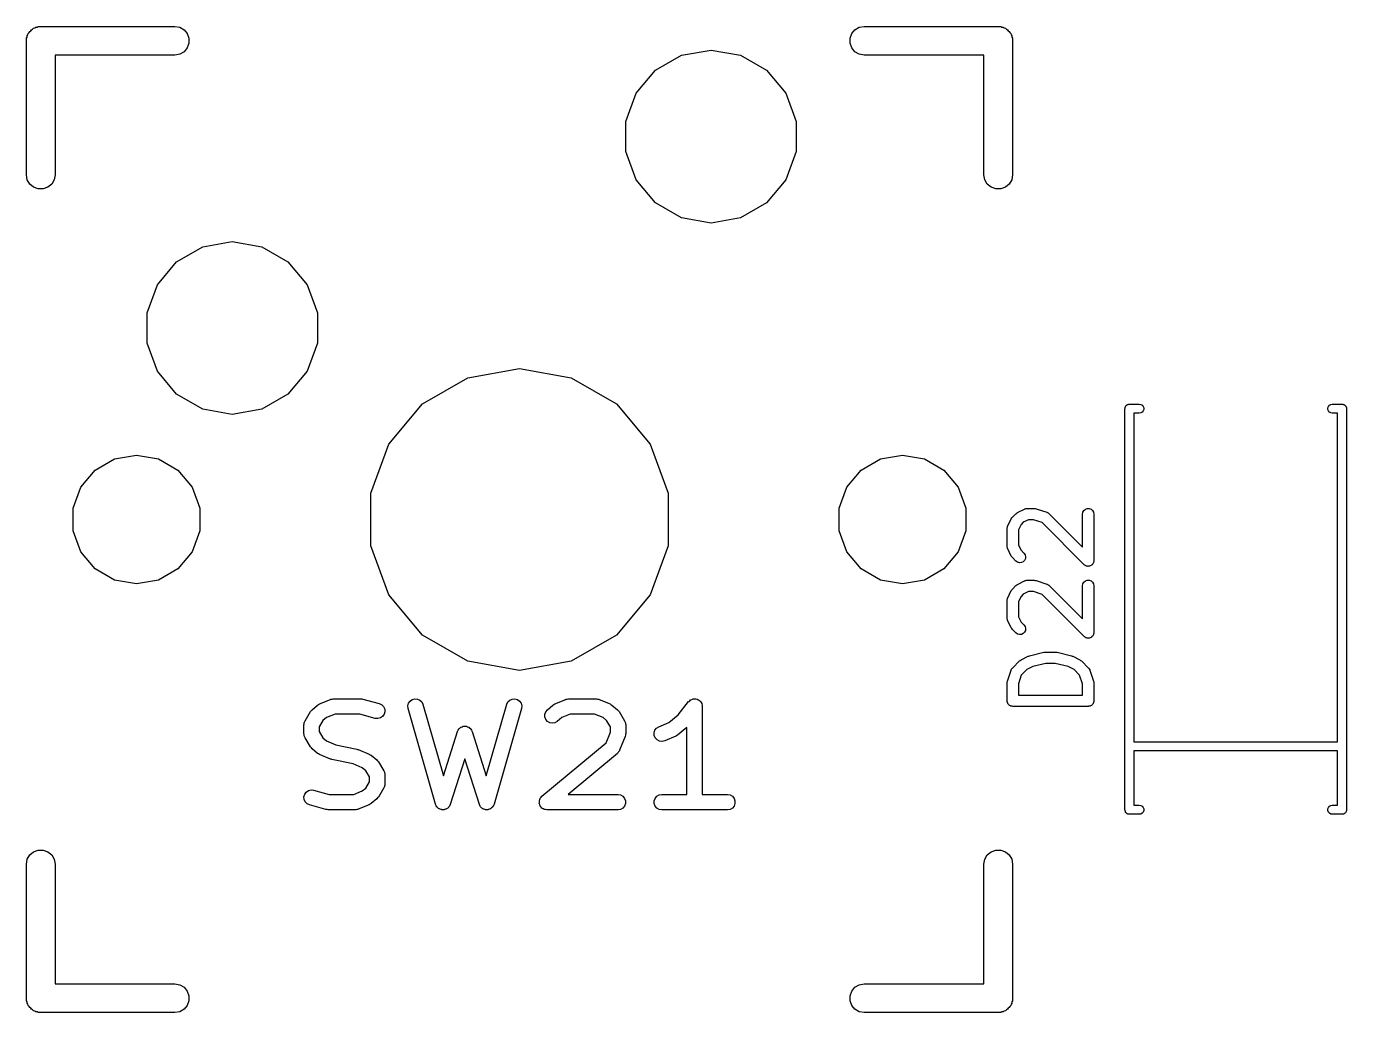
# Model space of a CAD drawing. Header units: millimetres. Extents: x 37 to 156, y -137 to -19.
# Drawn here: x 62.46 to 79.97, y -94.54 to -81.46 of the extents above; entities that cross this region are included whole.
import ezdxf

# ---------------------------------------------------------------- set-up
doc = ezdxf.new("R2010")
doc.units = ezdxf.units.MM
doc.layers.add('BLACK', color=7, linetype='Continuous')

# ---------------------------------------------------------------- blocks, each defined once
blk = doc.blocks.new('hhskb2-F.SilkS')
at = {"layer": 'BLACK'}
for p, q in [((62.4681, -81.6013), (62.471, -81.5848)), ((62.471, -81.5848), (62.4793, -81.5704)), ((62.4793, -81.5704), (62.485, -81.5547)), ((62.485, -81.5547), (62.4957, -81.542)), ((62.4957, -81.542), (62.5041, -81.5275)), ((62.5041, -81.5275), (62.5168, -81.5168)), ((62.5168, -81.5168), (62.5275, -81.5041)), ((62.5275, -81.5041), (62.542, -81.4957)), ((62.542, -81.4957), (62.5547, -81.485)), ((62.5547, -81.485), (62.5704, -81.4793)), ((62.5704, -81.4793), (62.5848, -81.471)), ((62.5848, -81.471), (62.6013, -81.4681)), ((62.6013, -81.4681), (62.6169, -81.4624)), ((62.6169, -81.4624), (62.6336, -81.4624)), ((62.6336, -81.4624), (62.65, -81.4595)), ((62.65, -81.4595), (64.428, -81.4595)), ((64.428, -81.4595), (64.4932, -81.471)), ((64.4932, -81.471), (64.5505, -81.5041)), ((64.5505, -81.5041), (64.593, -81.5547)), ((64.593, -81.5547), (64.6156, -81.6169)), ((73.3844, -81.6169), (73.407, -81.5547)), ((73.407, -81.5547), (73.4495, -81.5041)), ((73.4495, -81.5041), (73.5068, -81.471)), ((73.5068, -81.471), (73.572, -81.4595)), ((73.572, -81.4595), (75.35, -81.4595)), ((75.35, -81.4595), (75.3664, -81.4624)), ((75.3664, -81.4624), (75.3831, -81.4624)), ((75.3831, -81.4624), (75.3987, -81.4681)), ((75.3987, -81.4681), (75.4152, -81.471)), ((75.4152, -81.471), (75.4296, -81.4793)), ((75.4296, -81.4793), (75.4453, -81.485)), ((75.4453, -81.485), (75.458, -81.4957)), ((75.458, -81.4957), (75.4725, -81.5041)), ((75.4725, -81.5041), (75.4832, -81.5168)), ((75.4832, -81.5168), (75.4959, -81.5275)), ((75.4959, -81.5275), (75.5043, -81.542)), ((75.5043, -81.542), (75.515, -81.5547)), ((75.515, -81.5547), (75.5207, -81.5704)), ((75.5207, -81.5704), (75.529, -81.5848)), ((75.529, -81.5848), (75.5319, -81.6013)), ((62.4595, -81.65), (62.4624, -81.6336)), ((62.4595, -83.428), (62.4595, -81.65)), ((62.4624, -81.6169), (62.4681, -81.6013)), ((62.4624, -81.6336), (62.4624, -81.6169)), ((64.593, -81.7452), (64.5505, -81.7959)), ((64.6156, -81.6831), (64.593, -81.7452)), ((64.6156, -81.6169), (64.6156, -81.6831)), ((71.1476, -81.8418), (71.54, -81.7726)), ((71.54, -81.7726), (71.9324, -81.8418)), ((73.3844, -81.6831), (73.3844, -81.6169)), ((73.407, -81.7452), (73.3844, -81.6831)), ((73.4495, -81.7959), (73.407, -81.7452)), ((75.5319, -81.6013), (75.5376, -81.6169)), ((75.5376, -81.6169), (75.5376, -81.6336)), ((75.5376, -81.6336), (75.5405, -81.65)), ((75.5405, -81.65), (75.5405, -83.428)), ((64.428, -81.8405), (62.8405, -81.8405)), ((62.8405, -81.8405), (62.8405, -83.428)), ((64.4932, -81.829), (64.428, -81.8405)), ((64.5505, -81.7959), (64.4932, -81.829)), ((70.8025, -82.0411), (71.1476, -81.8418)), ((71.9324, -81.8418), (72.2775, -82.0411)), ((73.5068, -81.829), (73.4495, -81.7959)), ((73.572, -81.8405), (73.5068, -81.829)), ((75.1595, -81.8405), (73.572, -81.8405)), ((75.1595, -83.428), (75.1595, -81.8405)), ((70.5464, -82.3463), (70.8025, -82.0411)), ((72.2775, -82.0411), (72.5336, -82.3463)), ((70.4101, -82.7208), (70.5464, -82.3463)), ((72.5336, -82.3463), (72.6699, -82.7208)), ((70.4101, -83.1192), (70.4101, -82.7208)), ((72.6699, -82.7208), (72.6699, -83.1192)), ((70.5464, -83.4937), (70.4101, -83.1192)), ((72.6699, -83.1192), (72.5336, -83.4937)), ((62.471, -83.4932), (62.4595, -83.428)), ((62.5041, -83.5505), (62.471, -83.4932)), ((62.829, -83.4932), (62.7959, -83.5505)), ((62.8405, -83.428), (62.829, -83.4932)), ((70.8025, -83.7989), (70.5464, -83.4937)), ((72.5336, -83.4937), (72.2775, -83.7989)), ((75.171, -83.4932), (75.1595, -83.428)), ((75.2041, -83.5505), (75.171, -83.4932)), ((75.529, -83.4932), (75.4959, -83.5505)), ((75.5405, -83.428), (75.529, -83.4932)), ((62.5547, -83.593), (62.5041, -83.5505)), ((62.6169, -83.6156), (62.5547, -83.593)), ((62.6831, -83.6156), (62.6169, -83.6156)), ((62.7452, -83.593), (62.6831, -83.6156)), ((62.7959, -83.5505), (62.7452, -83.593)), ((75.2548, -83.593), (75.2041, -83.5505)), ((75.3169, -83.6156), (75.2548, -83.593)), ((75.3831, -83.6156), (75.3169, -83.6156)), ((75.4453, -83.593), (75.3831, -83.6156)), ((75.4959, -83.5505), (75.4453, -83.593)), ((71.1476, -83.9982), (70.8025, -83.7989)), ((72.2775, -83.7989), (71.9324, -83.9982)), ((71.54, -84.0674), (71.1476, -83.9982)), ((71.9324, -83.9982), (71.54, -84.0674)), ((64.4525, -84.5811), (64.7976, -84.3818)), ((64.7976, -84.3818), (65.19, -84.3126)), ((65.19, -84.3126), (65.5824, -84.3818)), ((65.5824, -84.3818), (65.9275, -84.5811)), ((64.1964, -84.8863), (64.4525, -84.5811)), ((65.9275, -84.5811), (66.1836, -84.8863)), ((64.0601, -85.2608), (64.1964, -84.8863)), ((66.1836, -84.8863), (66.3199, -85.2608)), ((64.0601, -85.6592), (64.0601, -85.2608)), ((66.3199, -85.2608), (66.3199, -85.6592)), ((64.1964, -86.0337), (64.0601, -85.6592)), ((66.3199, -85.6592), (66.1836, -86.0337)), ((64.4525, -86.3389), (64.1964, -86.0337)), ((66.1836, -86.0337), (65.9275, -86.3389)), ((67.7134, -86.4667), (68.3154, -86.1192)), ((68.3154, -86.1192), (69, -85.9985)), ((69, -85.9985), (69.6846, -86.1192)), ((69.6846, -86.1192), (70.2865, -86.4667)), ((64.7976, -86.5382), (64.4525, -86.3389)), ((65.9275, -86.3389), (65.5824, -86.5382)), ((67.2666, -86.9992), (67.7134, -86.4667)), ((70.2865, -86.4667), (70.7334, -86.9992)), ((77.0362, -86.5049), (77.038, -86.5)), ((77.038, -86.5), (77.0414, -86.496)), ((77.0414, -86.496), (77.044, -86.4914)), ((77.044, -86.4914), (77.0481, -86.4881)), ((77.0481, -86.4881), (77.0514, -86.484)), ((77.0514, -86.484), (77.056, -86.4814)), ((77.056, -86.4814), (77.06, -86.478)), ((77.06, -86.478), (77.0649, -86.4762)), ((77.0649, -86.4762), (77.0695, -86.4736)), ((77.0695, -86.4736), (77.0747, -86.4727)), ((77.0747, -86.4727), (77.0796, -86.4709)), ((77.0796, -86.4709), (77.0848, -86.4709)), ((77.0848, -86.4709), (77.09, -86.47)), ((77.09, -86.47), (77.22, -86.47)), ((77.22, -86.47), (77.2405, -86.4736)), ((77.2405, -86.4736), (77.2586, -86.484)), ((77.2586, -86.484), (77.272, -86.5)), ((77.272, -86.5), (77.2791, -86.5196)), ((79.7209, -86.5196), (79.728, -86.5)), ((79.728, -86.5), (79.7414, -86.484)), ((79.7414, -86.484), (79.7595, -86.4736)), ((79.7595, -86.4736), (79.78, -86.47)), ((79.78, -86.47), (79.91, -86.47)), ((79.91, -86.47), (79.9152, -86.4709)), ((79.9152, -86.4709), (79.9204, -86.4709)), ((79.9204, -86.4709), (79.9253, -86.4727)), ((79.9253, -86.4727), (79.9305, -86.4736)), ((79.9305, -86.4736), (79.9351, -86.4762)), ((79.9351, -86.4762), (79.94, -86.478)), ((79.94, -86.478), (79.944, -86.4814)), ((79.944, -86.4814), (79.9486, -86.484)), ((79.9486, -86.484), (79.9519, -86.4881)), ((79.9519, -86.4881), (79.956, -86.4914)), ((79.956, -86.4914), (79.9586, -86.496)), ((79.9586, -86.496), (79.962, -86.5)), ((79.962, -86.5), (79.9638, -86.5049)), ((65.19, -86.6074), (64.7976, -86.5382)), ((65.5824, -86.5382), (65.19, -86.6074)), ((77.03, -86.53), (77.0309, -86.5248)), ((77.03, -91.85), (77.03, -86.53)), ((77.0309, -86.5196), (77.0327, -86.5147)), ((77.0309, -86.5248), (77.0309, -86.5196)), ((77.0327, -86.5147), (77.0336, -86.5095)), ((77.0336, -86.5095), (77.0362, -86.5049)), ((77.22, -86.59), (77.15, -86.59)), ((77.15, -86.59), (77.15, -90.95)), ((77.2405, -86.5864), (77.22, -86.59)), ((77.2586, -86.576), (77.2405, -86.5864)), ((77.272, -86.56), (77.2586, -86.576)), ((77.2791, -86.5404), (77.272, -86.56)), ((77.2791, -86.5196), (77.2791, -86.5404)), ((79.7209, -86.5404), (79.7209, -86.5196)), ((79.728, -86.56), (79.7209, -86.5404)), ((79.7414, -86.576), (79.728, -86.56)), ((79.7595, -86.5864), (79.7414, -86.576)), ((79.78, -86.59), (79.7595, -86.5864)), ((79.85, -86.59), (79.78, -86.59)), ((79.85, -90.95), (79.85, -86.59)), ((79.9638, -86.5049), (79.9664, -86.5095)), ((79.9664, -86.5095), (79.9673, -86.5147)), ((79.9673, -86.5147), (79.9691, -86.5196)), ((79.9691, -86.5196), (79.9691, -86.5248)), ((79.9691, -86.5248), (79.97, -86.53)), ((79.97, -86.53), (79.97, -91.85)), ((67.0289, -87.6524), (67.2666, -86.9992)), ((70.7334, -86.9992), (70.9711, -87.6524)), ((63.371, -87.3457), (63.6279, -87.1974)), ((63.6279, -87.1974), (63.92, -87.1458)), ((63.92, -87.1458), (64.2121, -87.1974)), ((64.2121, -87.1974), (64.469, -87.3457)), ((73.531, -87.3457), (73.7879, -87.1974)), ((73.7879, -87.1974), (74.08, -87.1458)), ((74.08, -87.1458), (74.3721, -87.1974)), ((74.3721, -87.1974), (74.629, -87.3457)), ((63.1803, -87.5729), (63.371, -87.3457)), ((64.469, -87.3457), (64.6597, -87.5729)), ((73.3403, -87.5729), (73.531, -87.3457)), ((74.629, -87.3457), (74.8197, -87.5729)), ((63.0788, -87.8517), (63.1803, -87.5729)), ((64.6597, -87.5729), (64.7612, -87.8517)), ((67.0289, -88.3476), (67.0289, -87.6524)), ((70.9711, -87.6524), (70.9711, -88.3476)), ((73.2388, -87.8517), (73.3403, -87.5729)), ((74.8197, -87.5729), (74.9212, -87.8517)), ((63.0788, -88.1483), (63.0788, -87.8517)), ((64.7612, -87.8517), (64.7612, -88.1483)), ((73.2388, -88.1483), (73.2388, -87.8517)), ((74.9212, -87.8517), (74.9212, -88.1483)), ((75.6041, -87.9086), (75.6993, -87.861)), ((75.6993, -87.861), (75.7035, -87.8598)), ((75.7035, -87.8598), (75.7072, -87.8576)), ((75.7072, -87.8576), (75.7159, -87.8561)), ((75.7159, -87.8561), (75.7243, -87.8536)), ((75.7243, -87.8536), (75.7286, -87.8538)), ((75.7286, -87.8538), (75.7329, -87.8531)), ((75.7329, -87.8531), (75.8281, -87.8531)), ((75.8281, -87.8531), (75.8399, -87.8552)), ((75.8399, -87.8552), (75.8518, -87.8569)), ((75.8518, -87.8569), (75.9947, -87.9046)), ((76.4674, -87.9281), (76.4719, -87.9024)), ((76.4719, -87.9024), (76.4849, -87.8799)), ((76.4849, -87.8799), (76.5049, -87.8631)), ((76.5049, -87.8631), (76.5294, -87.8542)), ((76.5294, -87.8542), (76.5554, -87.8542)), ((76.5554, -87.8542), (76.5799, -87.8631)), ((76.5799, -87.8631), (76.5998, -87.8799)), ((76.5998, -87.8799), (76.6129, -87.9024)), ((76.6129, -87.9024), (76.6174, -87.9281)), ((75.4753, -88.085), (75.5229, -87.9898)), ((75.5229, -87.9898), (75.5301, -87.9801)), ((75.5301, -87.9801), (75.537, -87.9703)), ((75.537, -87.9703), (75.5846, -87.9227)), ((75.5846, -87.9227), (75.5944, -87.9158)), ((75.5944, -87.9158), (75.6041, -87.9086)), ((75.6516, -88.0678), (75.6174, -88.1363)), ((75.682, -88.0374), (75.6516, -88.0678)), ((75.7506, -88.0031), (75.682, -88.0374)), ((75.8159, -88.0031), (75.7506, -88.0031)), ((75.9304, -88.0413), (75.8159, -88.0031)), ((76.4893, -88.6002), (75.9304, -88.0413)), ((75.9947, -87.9046), (75.9985, -87.9066)), ((75.9985, -87.9066), (76.0026, -87.9077)), ((76.0026, -87.9077), (76.0098, -87.9128)), ((76.0098, -87.9128), (76.0176, -87.917)), ((76.0176, -87.917), (76.0204, -87.9202)), ((76.0204, -87.9202), (76.024, -87.9227)), ((76.024, -87.9227), (76.4674, -88.3661)), ((76.4674, -88.3661), (76.4674, -87.9281)), ((76.6174, -87.9281), (76.6174, -88.5471)), ((63.1803, -88.4271), (63.0788, -88.1483)), ((64.7612, -88.1483), (64.6597, -88.4271)), ((73.3403, -88.4271), (73.2388, -88.1483)), ((74.9212, -88.1483), (74.8197, -88.4271)), ((75.4674, -88.1186), (75.4681, -88.1143)), ((75.4674, -88.3567), (75.4674, -88.1186)), ((75.4679, -88.11), (75.4704, -88.1016)), ((75.4681, -88.1143), (75.4679, -88.11)), ((75.4704, -88.1016), (75.4719, -88.0929)), ((75.4719, -88.0929), (75.4741, -88.0892)), ((75.4741, -88.0892), (75.4753, -88.085)), ((75.6174, -88.1363), (75.6174, -88.339)), ((63.371, -88.6543), (63.1803, -88.4271)), ((64.6597, -88.4271), (64.469, -88.6543)), ((67.2666, -89.0008), (67.0289, -88.3476)), ((70.9711, -88.3476), (70.7334, -89.0008)), ((73.531, -88.6543), (73.3403, -88.4271)), ((74.8197, -88.4271), (74.629, -88.6543)), ((75.4681, -88.3609), (75.4674, -88.3567)), ((75.4679, -88.3652), (75.4681, -88.3609)), ((75.4704, -88.3737), (75.4679, -88.3652)), ((75.4719, -88.3823), (75.4704, -88.3737)), ((75.4741, -88.3861), (75.4719, -88.3823)), ((75.4753, -88.3902), (75.4741, -88.3861)), ((75.5229, -88.4854), (75.4753, -88.3902)), ((75.6174, -88.339), (75.6516, -88.4075)), ((75.6516, -88.4075), (75.6907, -88.4465)), ((75.5301, -88.4951), (75.5229, -88.4854)), ((75.537, -88.5049), (75.5301, -88.4951)), ((75.5846, -88.5526), (75.537, -88.5049)), ((75.6059, -88.5675), (75.5846, -88.5526)), ((75.6311, -88.5742), (75.6059, -88.5675)), ((75.657, -88.572), (75.6311, -88.5742)), ((75.6806, -88.561), (75.657, -88.572)), ((75.6991, -88.5425), (75.6806, -88.561)), ((75.6907, -88.4465), (75.7056, -88.4678)), ((75.7101, -88.5189), (75.6991, -88.5425)), ((75.7056, -88.4678), (75.7123, -88.493)), ((75.7123, -88.493), (75.7101, -88.5189)), ((76.4974, -88.6058), (76.4893, -88.6002)), ((76.5923, -88.6016), (76.5854, -88.6086)), ((76.5998, -88.5954), (76.5923, -88.6016)), ((76.6015, -88.5925), (76.5998, -88.5954)), ((76.6038, -88.5902), (76.6015, -88.5925)), ((76.608, -88.5813), (76.6038, -88.5902)), ((76.6129, -88.5728), (76.608, -88.5813)), ((76.6134, -88.5695), (76.6129, -88.5728)), ((76.6148, -88.5666), (76.6134, -88.5695)), ((76.6157, -88.5568), (76.6148, -88.5666)), ((76.6174, -88.5471), (76.6157, -88.5568)), ((63.6279, -88.8026), (63.371, -88.6543)), ((64.469, -88.6543), (64.2121, -88.8026)), ((73.7879, -88.8026), (73.531, -88.6543)), ((74.629, -88.6543), (74.3721, -88.8026)), ((76.5049, -88.6121), (76.4974, -88.6058)), ((76.508, -88.6132), (76.5049, -88.6121)), ((76.5107, -88.6151), (76.508, -88.6132)), ((76.5202, -88.6177), (76.5107, -88.6151)), ((76.5294, -88.621), (76.5202, -88.6177)), ((76.5327, -88.621), (76.5294, -88.621)), ((76.5358, -88.6219), (76.5327, -88.621)), ((76.5456, -88.621), (76.5358, -88.6219)), ((76.5554, -88.621), (76.5456, -88.621)), ((76.5585, -88.6199), (76.5554, -88.621)), ((76.5618, -88.6196), (76.5585, -88.6199)), ((76.5707, -88.6154), (76.5618, -88.6196)), ((76.5799, -88.6121), (76.5707, -88.6154)), ((76.5824, -88.61), (76.5799, -88.6121)), ((76.5854, -88.6086), (76.5824, -88.61)), ((63.92, -88.8541), (63.6279, -88.8026)), ((64.2121, -88.8026), (63.92, -88.8541)), ((74.08, -88.8541), (73.7879, -88.8026)), ((74.3721, -88.8026), (74.08, -88.8541)), ((75.4753, -89.0374), (75.5229, -88.9422)), ((75.5229, -88.9422), (75.5301, -88.9325)), ((75.5301, -88.9325), (75.537, -88.9227)), ((75.537, -88.9227), (75.5846, -88.8751)), ((75.5846, -88.8751), (75.5944, -88.8682)), ((75.5944, -88.8682), (75.6041, -88.861)), ((75.6041, -88.861), (75.6993, -88.8134)), ((75.6993, -88.8134), (75.7035, -88.8122)), ((75.7035, -88.8122), (75.7072, -88.81)), ((75.7072, -88.81), (75.7159, -88.8085)), ((75.7159, -88.8085), (75.7243, -88.806)), ((75.7243, -88.806), (75.7286, -88.8062)), ((75.7286, -88.8062), (75.7329, -88.8055)), ((75.7329, -88.8055), (75.8281, -88.8055)), ((75.8281, -88.8055), (75.8399, -88.8076)), ((75.8399, -88.8076), (75.8518, -88.8093)), ((75.8518, -88.8093), (75.9947, -88.8569)), ((75.9947, -88.8569), (75.9985, -88.859)), ((75.9985, -88.859), (76.0026, -88.8601)), ((76.0026, -88.8601), (76.0098, -88.8652)), ((76.0098, -88.8652), (76.0176, -88.8693)), ((76.0176, -88.8693), (76.0204, -88.8726)), ((76.0204, -88.8726), (76.024, -88.8751)), ((76.024, -88.8751), (76.4674, -89.3185)), ((76.4674, -88.8805), (76.4719, -88.8548)), ((76.4674, -89.3185), (76.4674, -88.8805)), ((76.4719, -88.8548), (76.4849, -88.8323)), ((76.4849, -88.8323), (76.5049, -88.8155)), ((76.5049, -88.8155), (76.5294, -88.8066)), ((76.5294, -88.8066), (76.5554, -88.8066)), ((76.5554, -88.8066), (76.5799, -88.8155)), ((76.5799, -88.8155), (76.5998, -88.8323)), ((76.5998, -88.8323), (76.6129, -88.8548)), ((76.6129, -88.8548), (76.6174, -88.8805)), ((76.6174, -88.8805), (76.6174, -89.4995)), ((67.7134, -89.5332), (67.2666, -89.0008)), ((70.7334, -89.0008), (70.2865, -89.5332)), ((75.4674, -89.071), (75.4681, -89.0667)), ((75.4674, -89.309), (75.4674, -89.071)), ((75.4679, -89.0624), (75.4704, -89.054)), ((75.4681, -89.0667), (75.4679, -89.0624)), ((75.4704, -89.054), (75.4719, -89.0453)), ((75.4719, -89.0453), (75.4741, -89.0416)), ((75.4741, -89.0416), (75.4753, -89.0374)), ((75.6516, -89.0201), (75.6174, -89.0887)), ((75.6174, -89.0887), (75.6174, -89.2913)), ((75.682, -88.9897), (75.6516, -89.0201)), ((75.7506, -88.9555), (75.682, -88.9897)), ((75.8159, -88.9555), (75.7506, -88.9555)), ((75.9304, -88.9936), (75.8159, -88.9555)), ((76.4893, -89.5526), (75.9304, -88.9936)), ((75.6174, -89.2913), (75.6516, -89.3599)), ((75.4681, -89.3133), (75.4674, -89.309)), ((75.4679, -89.3176), (75.4681, -89.3133)), ((75.4704, -89.326), (75.4679, -89.3176)), ((75.4719, -89.3347), (75.4704, -89.326)), ((75.4741, -89.3384), (75.4719, -89.3347)), ((75.4753, -89.3426), (75.4741, -89.3384)), ((75.5229, -89.4378), (75.4753, -89.3426)), ((75.5301, -89.4475), (75.5229, -89.4378)), ((75.537, -89.4573), (75.5301, -89.4475)), ((75.5846, -89.5049), (75.537, -89.4573)), ((75.6516, -89.3599), (75.6907, -89.3989)), ((75.6907, -89.3989), (75.7056, -89.4202)), ((75.7101, -89.4713), (75.6991, -89.4949)), ((75.7056, -89.4202), (75.7123, -89.4454)), ((75.7123, -89.4454), (75.7101, -89.4713)), ((68.3154, -89.8808), (67.7134, -89.5332)), ((70.2865, -89.5332), (69.6846, -89.8808)), ((75.6059, -89.5199), (75.5846, -89.5049)), ((75.6311, -89.5266), (75.6059, -89.5199)), ((75.657, -89.5243), (75.6311, -89.5266)), ((75.6806, -89.5133), (75.657, -89.5243)), ((75.6991, -89.4949), (75.6806, -89.5133)), ((76.4974, -89.5582), (76.4893, -89.5526)), ((76.5049, -89.5645), (76.4974, -89.5582)), ((76.508, -89.5656), (76.5049, -89.5645)), ((76.5107, -89.5675), (76.508, -89.5656)), ((76.5202, -89.57), (76.5107, -89.5675)), ((76.5294, -89.5734), (76.5202, -89.57)), ((76.5327, -89.5734), (76.5294, -89.5734)), ((76.5358, -89.5742), (76.5327, -89.5734)), ((76.5456, -89.5734), (76.5358, -89.5742)), ((76.5554, -89.5734), (76.5456, -89.5734)), ((76.5585, -89.5723), (76.5554, -89.5734)), ((76.5618, -89.572), (76.5585, -89.5723)), ((76.5707, -89.5678), (76.5618, -89.572)), ((76.5799, -89.5645), (76.5707, -89.5678)), ((76.5824, -89.5624), (76.5799, -89.5645)), ((76.5854, -89.561), (76.5824, -89.5624)), ((76.5923, -89.554), (76.5854, -89.561)), ((76.5998, -89.5477), (76.5923, -89.554)), ((76.6015, -89.5449), (76.5998, -89.5477)), ((76.6038, -89.5425), (76.6015, -89.5449)), ((76.608, -89.5337), (76.6038, -89.5425)), ((76.6129, -89.5252), (76.608, -89.5337)), ((76.6134, -89.5219), (76.6129, -89.5252)), ((76.6148, -89.5189), (76.6134, -89.5219)), ((76.6157, -89.5092), (76.6148, -89.5189)), ((76.6174, -89.4995), (76.6157, -89.5092)), ((75.6517, -89.861), (75.7469, -89.8134)), ((75.7469, -89.8134), (75.7548, -89.8111)), ((75.7548, -89.8111), (75.7623, -89.8077)), ((75.7623, -89.8077), (75.9528, -89.7601)), ((75.9528, -89.7601), (75.9619, -89.7595)), ((75.9619, -89.7595), (75.971, -89.7579)), ((75.971, -89.7579), (76.1138, -89.7579)), ((76.1138, -89.7579), (76.1228, -89.7595)), ((76.1228, -89.7595), (76.132, -89.7601)), ((76.132, -89.7601), (76.3225, -89.8077)), ((76.3225, -89.8077), (76.33, -89.8111)), ((76.33, -89.8111), (76.3378, -89.8134)), ((76.3378, -89.8134), (76.4331, -89.861)), ((69, -90.0015), (68.3154, -89.8808)), ((69.6846, -89.8808), (69, -90.0015)), ((75.4712, -90.1425), (75.5188, -89.9996)), ((75.5188, -89.9996), (75.5209, -89.9958)), ((75.5209, -89.9958), (75.522, -89.9916)), ((75.522, -89.9916), (75.5271, -89.9844)), ((75.5271, -89.9844), (75.5313, -89.9767)), ((75.5313, -89.9767), (75.5345, -89.9738)), ((75.5345, -89.9738), (75.537, -89.9703)), ((75.537, -89.9703), (75.6322, -89.8751)), ((75.6322, -89.8751), (75.642, -89.8682)), ((75.642, -89.8682), (75.6517, -89.861)), ((75.7297, -89.9897), (75.6556, -90.0638)), ((75.8067, -89.9512), (75.7297, -89.9897)), ((75.9802, -89.9079), (75.8067, -89.9512)), ((76.1046, -89.9079), (75.9802, -89.9079)), ((76.2781, -89.9512), (76.1046, -89.9079)), ((76.3551, -89.9897), (76.2781, -89.9512)), ((76.4292, -90.0638), (76.3551, -89.9897)), ((76.4331, -89.861), (76.4427, -89.8682)), ((76.4427, -89.8682), (76.4526, -89.8751)), ((76.4526, -89.8751), (76.5478, -89.9703)), ((76.5478, -89.9703), (76.5503, -89.9738)), ((76.5503, -89.9738), (76.5535, -89.9767)), ((76.5535, -89.9767), (76.5577, -89.9844)), ((76.5577, -89.9844), (76.5627, -89.9916)), ((76.5627, -89.9916), (76.5639, -89.9958)), ((76.5639, -89.9958), (76.5659, -89.9996)), ((76.5659, -89.9996), (76.6135, -90.1425)), ((75.4674, -90.1662), (75.4695, -90.1543)), ((75.4674, -90.4043), (75.4674, -90.1662)), ((75.4695, -90.1543), (75.4712, -90.1425)), ((75.6556, -90.0638), (75.6174, -90.1784)), ((75.6174, -90.1784), (75.6174, -90.3293)), ((76.4674, -90.1784), (76.4292, -90.0638)), ((76.4674, -90.3293), (76.4674, -90.1784)), ((76.6135, -90.1425), (76.6153, -90.1543)), ((76.6153, -90.1543), (76.6174, -90.1662)), ((76.6174, -90.1662), (76.6174, -90.4043)), ((75.6174, -90.3293), (76.4674, -90.3293)), ((66.2388, -90.5354), (66.2498, -90.5224)), ((66.2498, -90.5224), (66.3224, -90.4619)), ((66.3224, -90.4619), (66.3356, -90.4544)), ((66.3356, -90.4544), (66.3484, -90.4462)), ((66.3484, -90.4462), (66.4935, -90.3857)), ((66.4935, -90.3857), (66.4958, -90.3852)), ((66.4958, -90.3852), (66.4978, -90.3841)), ((66.4978, -90.3841), (66.5129, -90.3814)), ((66.5129, -90.3814), (66.5279, -90.378)), ((66.5279, -90.378), (66.5303, -90.3783)), ((66.5303, -90.3783), (66.5326, -90.3779)), ((66.5326, -90.3779), (66.8954, -90.3779)), ((66.8954, -90.3779), (66.909, -90.3803)), ((66.909, -90.3803), (66.9226, -90.3816)), ((66.9226, -90.3816), (67.1403, -90.4421)), ((67.1403, -90.4421), (67.1722, -90.4573)), ((67.1722, -90.4573), (67.1969, -90.4825)), ((67.1969, -90.4825), (67.2115, -90.5146)), ((67.2115, -90.5146), (67.2143, -90.5498)), ((67.5198, -90.4723), (67.5284, -90.4381)), ((67.5235, -90.5074), (67.5198, -90.4723)), ((67.8863, -91.7774), (67.5235, -90.5074)), ((67.5284, -90.4381), (67.5481, -90.4089)), ((67.5481, -90.4089), (67.5767, -90.3882)), ((67.5767, -90.3882), (67.6106, -90.3785)), ((67.6106, -90.3785), (67.6458, -90.381)), ((67.6458, -90.381), (67.678, -90.3953)), ((67.678, -90.3953), (67.7034, -90.4199)), ((67.7034, -90.4199), (67.7188, -90.4516)), ((67.7188, -90.4516), (67.9895, -91.399)), ((68.5591, -91.399), (68.8297, -90.4516)), ((69.0251, -90.5074), (68.6623, -91.7774)), ((68.8297, -90.4516), (68.8452, -90.4199)), ((68.8452, -90.4199), (68.8705, -90.3953)), ((68.8705, -90.3953), (68.9028, -90.381)), ((68.9028, -90.381), (68.938, -90.3785)), ((68.938, -90.3785), (68.9719, -90.3882)), ((68.9719, -90.3882), (69.0004, -90.4089)), ((69.0004, -90.4089), (69.0202, -90.4381)), ((69.0202, -90.4381), (69.0288, -90.4723)), ((69.0288, -90.4723), (69.0251, -90.5074)), ((69.3476, -90.5494), (69.3704, -90.5224)), ((69.3704, -90.5224), (69.443, -90.4619)), ((69.443, -90.4619), (69.4561, -90.4544)), ((69.4561, -90.4544), (69.4689, -90.4462)), ((69.4689, -90.4462), (69.6141, -90.3857)), ((69.6141, -90.3857), (69.6164, -90.3852)), ((69.6164, -90.3852), (69.6184, -90.3841)), ((69.6184, -90.3841), (69.6335, -90.3814)), ((69.6335, -90.3814), (69.6485, -90.378)), ((69.6485, -90.378), (69.6508, -90.3783)), ((69.6508, -90.3783), (69.6531, -90.3779)), ((69.6531, -90.3779), (70.016, -90.3779)), ((70.016, -90.3779), (70.0183, -90.3783)), ((70.0183, -90.3783), (70.0206, -90.378)), ((70.0206, -90.378), (70.0356, -90.3814)), ((70.0356, -90.3814), (70.0507, -90.3841)), ((70.0507, -90.3841), (70.0528, -90.3852)), ((70.0528, -90.3852), (70.0551, -90.3857)), ((70.0551, -90.3857), (70.2002, -90.4462)), ((70.2002, -90.4462), (70.213, -90.4544)), ((70.213, -90.4544), (70.2262, -90.4619)), ((70.2262, -90.4619), (70.2988, -90.5224)), ((70.2988, -90.5224), (70.3097, -90.5354)), ((71.1042, -90.5895), (71.2429, -90.4161)), ((71.2429, -90.4161), (71.2439, -90.4153)), ((71.2439, -90.4153), (71.2445, -90.4142)), ((71.2445, -90.4142), (71.2571, -90.4036)), ((71.2571, -90.4036), (71.2694, -90.3927)), ((71.2694, -90.3927), (71.2706, -90.3923)), ((71.2706, -90.3923), (71.2715, -90.3915)), ((71.2715, -90.3915), (71.2869, -90.3859)), ((71.2869, -90.3859), (71.3023, -90.3799)), ((71.3023, -90.3799), (71.3035, -90.3799)), ((71.3035, -90.3799), (71.3046, -90.3795)), ((71.3046, -90.3795), (71.3211, -90.3795)), ((71.3211, -90.3795), (71.3376, -90.3791)), ((71.3376, -90.3791), (71.3387, -90.3795)), ((71.3387, -90.3795), (71.3399, -90.3795)), ((71.3399, -90.3795), (71.3554, -90.3851)), ((71.3554, -90.3851), (71.371, -90.3904)), ((71.371, -90.3904), (71.372, -90.3911)), ((71.372, -90.3911), (71.3731, -90.3915)), ((71.3731, -90.3915), (71.3857, -90.4021)), ((71.3857, -90.4021), (71.3986, -90.4124)), ((71.3986, -90.4124), (71.3992, -90.4134)), ((71.3992, -90.4134), (71.4001, -90.4142)), ((71.4001, -90.4142), (71.4083, -90.4285)), ((71.4083, -90.4285), (71.4169, -90.4426)), ((71.4169, -90.4426), (71.4172, -90.4437)), ((71.4172, -90.4437), (71.4178, -90.4448)), ((71.4178, -90.4448), (71.4206, -90.461)), ((71.4206, -90.461), (71.4239, -90.4771)), ((71.4239, -90.4771), (71.4237, -90.4783)), ((71.4237, -90.4783), (71.4239, -90.4795)), ((71.4239, -90.4795), (71.4239, -91.6479)), ((75.4685, -90.4107), (75.4674, -90.4043)), ((75.4685, -90.4173), (75.4685, -90.4107)), ((75.4708, -90.4235), (75.4685, -90.4173)), ((75.4719, -90.4299), (75.4708, -90.4235)), ((75.4752, -90.4356), (75.4719, -90.4299)), ((75.4774, -90.4418), (75.4752, -90.4356)), ((75.4816, -90.4468), (75.4774, -90.4418)), ((75.4849, -90.4525), (75.4816, -90.4468)), ((75.49, -90.4567), (75.4849, -90.4525)), ((75.4942, -90.4617), (75.49, -90.4567)), ((75.4999, -90.465), (75.4942, -90.4617)), ((75.5049, -90.4692), (75.4999, -90.465)), ((75.511, -90.4715), (75.5049, -90.4692)), ((75.5167, -90.4748), (75.511, -90.4715)), ((75.5232, -90.4759), (75.5167, -90.4748)), ((75.5294, -90.4781), (75.5232, -90.4759)), ((75.5359, -90.4781), (75.5294, -90.4781)), ((75.5424, -90.4793), (75.5359, -90.4781)), ((76.5424, -90.4793), (75.5424, -90.4793)), ((76.5488, -90.4781), (76.5424, -90.4793)), ((76.5554, -90.4781), (76.5488, -90.4781)), ((76.5616, -90.4759), (76.5554, -90.4781)), ((76.568, -90.4748), (76.5616, -90.4759)), ((76.5737, -90.4715), (76.568, -90.4748)), ((76.5799, -90.4692), (76.5737, -90.4715)), ((76.5849, -90.465), (76.5799, -90.4692)), ((76.5906, -90.4617), (76.5849, -90.465)), ((76.5948, -90.4567), (76.5906, -90.4617)), ((76.5998, -90.4525), (76.5948, -90.4567)), ((76.6031, -90.4468), (76.5998, -90.4525)), ((76.6073, -90.4418), (76.6031, -90.4468)), ((76.6096, -90.4356), (76.6073, -90.4418)), ((76.6129, -90.4299), (76.6096, -90.4356)), ((76.614, -90.4235), (76.6129, -90.4299)), ((76.6162, -90.4173), (76.614, -90.4235)), ((76.6174, -90.4043), (76.6162, -90.4107)), ((76.6162, -90.4107), (76.6162, -90.4173)), ((66.1424, -90.7118), (66.1425, -90.7021)), ((66.1425, -90.7021), (66.1454, -90.6946)), ((66.1454, -90.6946), (66.1468, -90.6867)), ((66.1468, -90.6867), (66.1517, -90.6782)), ((66.1517, -90.6782), (66.1552, -90.6692)), ((66.1552, -90.6692), (66.2277, -90.5482)), ((66.2277, -90.5482), (66.2388, -90.5354)), ((66.3931, -90.6675), (66.3439, -90.7496)), ((66.4407, -90.6279), (66.3931, -90.6675)), ((66.5529, -90.5811), (66.4407, -90.6279)), ((66.8816, -90.5811), (66.5529, -90.5811)), ((67.0859, -90.6379), (66.8816, -90.5811)), ((67.1211, -90.6413), (67.0859, -90.6379)), ((67.1552, -90.6325), (67.1211, -90.6413)), ((67.1843, -90.6125), (67.1552, -90.6325)), ((67.2048, -90.5838), (67.1843, -90.6125)), ((67.2143, -90.5498), (67.2048, -90.5838)), ((69.3353, -90.6178), (69.3354, -90.5825)), ((69.3473, -90.651), (69.3353, -90.6178)), ((69.3354, -90.5825), (69.3476, -90.5494)), ((69.3699, -90.6781), (69.3473, -90.651)), ((69.4004, -90.6958), (69.3699, -90.6781)), ((69.4351, -90.7021), (69.4004, -90.6958)), ((69.4699, -90.6961), (69.4351, -90.7021)), ((69.5005, -90.6785), (69.4699, -90.6961)), ((69.5612, -90.6279), (69.5005, -90.6785)), ((69.6735, -90.5811), (69.5612, -90.6279)), ((69.9957, -90.5811), (69.6735, -90.5811)), ((70.1079, -90.6279), (69.9957, -90.5811)), ((70.1554, -90.6675), (70.1079, -90.6279)), ((70.2047, -90.7496), (70.1554, -90.6675)), ((70.3097, -90.5354), (70.3208, -90.5482)), ((70.3208, -90.5482), (70.3934, -90.6692)), ((70.3934, -90.6692), (70.3969, -90.6782)), ((70.3969, -90.6782), (70.4018, -90.6867)), ((70.4018, -90.6867), (70.4032, -90.6946)), ((70.4032, -90.6946), (70.406, -90.7021)), ((70.406, -90.7021), (70.4062, -90.7118)), ((70.8478, -90.7486), (70.9788, -90.694)), ((70.9788, -90.694), (71.1042, -90.5895)), ((66.1407, -90.7214), (66.1424, -90.7118)), ((66.1407, -90.8424), (66.1407, -90.7214)), ((66.1424, -90.852), (66.1407, -90.8424)), ((66.1425, -90.8617), (66.1424, -90.852)), ((66.1454, -90.8692), (66.1425, -90.8617)), ((66.1468, -90.8771), (66.1454, -90.8692)), ((66.1517, -90.8856), (66.1468, -90.8771)), ((66.3439, -90.7496), (66.3439, -90.8142)), ((66.3439, -90.8142), (66.3931, -90.8963)), ((67.9895, -91.399), (68.1775, -90.8114)), ((68.1775, -90.8114), (68.1794, -90.8078)), ((68.1794, -90.8078), (68.1803, -90.8039)), ((68.1803, -90.8039), (68.1876, -90.7923)), ((68.1876, -90.7923), (68.1939, -90.7802)), ((68.1939, -90.7802), (68.1969, -90.7775)), ((68.1969, -90.7775), (68.1991, -90.7741)), ((68.1991, -90.7741), (68.2099, -90.7657)), ((68.2099, -90.7657), (68.2201, -90.7565)), ((68.2201, -90.7565), (68.2238, -90.7549)), ((68.2238, -90.7549), (68.227, -90.7525)), ((68.227, -90.7525), (68.24, -90.7483)), ((68.24, -90.7483), (68.2527, -90.7431)), ((68.2527, -90.7431), (68.2568, -90.7429)), ((68.2568, -90.7429), (68.2606, -90.7417)), ((68.2606, -90.7417), (68.2743, -90.7422)), ((68.2743, -90.7422), (68.288, -90.7417)), ((68.288, -90.7417), (68.2918, -90.7429)), ((68.2918, -90.7429), (68.2959, -90.7431)), ((68.2959, -90.7431), (68.3085, -90.7483)), ((68.3085, -90.7483), (68.3216, -90.7525)), ((68.3216, -90.7525), (68.3248, -90.7549)), ((68.3248, -90.7549), (68.3285, -90.7565)), ((68.3285, -90.7565), (68.3387, -90.7657)), ((68.3387, -90.7657), (68.3495, -90.7741)), ((68.3495, -90.7741), (68.3516, -90.7775)), ((68.3516, -90.7775), (68.3546, -90.7802)), ((68.3546, -90.7802), (68.361, -90.7923)), ((68.361, -90.7923), (68.3683, -90.8039)), ((68.3683, -90.8039), (68.3692, -90.8078)), ((68.3692, -90.8078), (68.3711, -90.8114)), ((68.3711, -90.8114), (68.5591, -91.399)), ((70.1489, -90.9622), (70.2047, -90.8228)), ((70.2047, -90.8228), (70.2047, -90.7496)), ((70.4009, -90.8785), (70.4006, -90.8801)), ((70.4018, -90.8771), (70.4009, -90.8785)), ((70.4045, -90.8613), (70.4018, -90.8771)), ((70.4078, -90.8456), (70.4045, -90.8613)), ((70.4062, -90.7118), (70.4079, -90.7214)), ((70.4079, -90.8424), (70.4076, -90.844)), ((70.4076, -90.844), (70.4078, -90.8456)), ((70.4079, -90.7214), (70.4079, -90.8424)), ((70.7861, -90.8293), (70.7966, -90.7957)), ((70.7877, -90.8646), (70.7861, -90.8293)), ((70.8013, -90.8971), (70.7877, -90.8646)), ((70.7966, -90.7957), (70.8181, -90.7676)), ((70.8181, -90.7676), (70.8478, -90.7486)), ((71.0711, -90.8757), (70.9259, -90.9362)), ((71.0839, -90.8675), (71.0711, -90.8757)), ((71.097, -90.86), (71.0839, -90.8675)), ((71.2207, -90.7569), (71.097, -90.86)), ((71.2207, -91.6479), (71.2207, -90.7569)), ((66.1552, -90.8947), (66.1517, -90.8856)), ((66.2277, -91.0156), (66.1552, -90.8947)), ((66.2389, -91.0284), (66.2277, -91.0156)), ((66.2498, -91.0414), (66.2389, -91.0284)), ((66.3224, -91.1019), (66.2498, -91.0414)), ((66.3931, -90.8963), (66.4407, -90.9359)), ((66.4407, -90.9359), (66.5627, -90.9868)), ((66.5627, -90.9868), (66.8436, -91.0453)), ((66.8436, -91.0453), (66.8525, -91.0489)), ((66.8525, -91.0489), (66.8619, -91.051)), ((66.8619, -91.051), (67.0071, -91.1115)), ((69.2978, -91.6715), (70.1489, -90.9622)), ((70.4006, -90.8801), (70.328, -91.0615)), ((70.8252, -90.9231), (70.8013, -90.8971)), ((70.8565, -90.9393), (70.8252, -90.9231)), ((70.8915, -90.9439), (70.8565, -90.9393)), ((70.9259, -90.9362), (70.8915, -90.9439)), ((77.15, -90.95), (79.85, -90.95)), ((66.3356, -91.1094), (66.3224, -91.1019)), ((66.3484, -91.1176), (66.3356, -91.1094)), ((66.4935, -91.1781), (66.3484, -91.1176)), ((66.5029, -91.1802), (66.4935, -91.1781)), ((66.5118, -91.1837), (66.5029, -91.1802)), ((66.7927, -91.2423), (66.5118, -91.1837)), ((67.0071, -91.1115), (67.0199, -91.1196)), ((67.0199, -91.1196), (67.033, -91.1272)), ((67.033, -91.1272), (67.1056, -91.1877)), ((67.1056, -91.1877), (67.1166, -91.2006)), ((67.1166, -91.2006), (67.1277, -91.2134)), ((67.1277, -91.2134), (67.2003, -91.3344)), ((68.2743, -91.1757), (68.0808, -91.7805)), ((68.4678, -91.7805), (68.2743, -91.1757)), ((70.2988, -91.1019), (69.6435, -91.6479)), ((70.3036, -91.0962), (70.2988, -91.1019)), ((70.3095, -91.0915), (70.3036, -91.0962)), ((70.3149, -91.0828), (70.3095, -91.0915)), ((70.3215, -91.0749), (70.3149, -91.0828)), ((70.3241, -91.0679), (70.3215, -91.0749)), ((70.328, -91.0615), (70.3241, -91.0679)), ((79.85, -91.07), (77.15, -91.07)), ((77.15, -91.07), (77.15, -91.79)), ((79.85, -91.79), (79.85, -91.07)), ((66.9148, -91.2931), (66.7927, -91.2423)), ((66.9623, -91.3327), (66.9148, -91.2931)), ((67.0115, -91.4148), (66.9623, -91.3327)), ((67.2003, -91.3344), (67.2037, -91.3435)), ((67.2037, -91.3435), (67.2086, -91.3519)), ((67.2086, -91.3519), (67.21, -91.3598)), ((67.21, -91.3598), (67.2129, -91.3673)), ((67.2129, -91.3673), (67.2131, -91.3771)), ((67.2131, -91.3771), (67.2147, -91.3867)), ((67.2147, -91.3867), (67.2147, -91.5076)), ((66.9148, -91.6012), (66.9623, -91.5615)), ((66.9623, -91.5615), (67.0115, -91.4795)), ((67.0115, -91.4795), (67.0115, -91.4148)), ((67.2003, -91.5599), (67.1277, -91.6808)), ((67.2037, -91.5508), (67.2003, -91.5599)), ((67.2086, -91.5424), (67.2037, -91.5508)), ((67.21, -91.5344), (67.2086, -91.5424)), ((67.2129, -91.5269), (67.21, -91.5344)), ((67.2131, -91.5172), (67.2129, -91.5269)), ((67.2147, -91.5076), (67.2131, -91.5172)), ((66.1412, -91.6793), (66.1506, -91.6453)), ((66.1439, -91.7144), (66.1412, -91.6793)), ((66.1585, -91.7466), (66.1439, -91.7144)), ((66.1506, -91.6453), (66.1711, -91.6166)), ((66.1833, -91.7717), (66.1585, -91.7466)), ((66.1711, -91.6166), (66.2002, -91.5966)), ((66.2002, -91.5966), (66.2344, -91.5878)), ((66.2344, -91.5878), (66.2695, -91.5912)), ((66.2695, -91.5912), (66.4738, -91.6479)), ((66.4738, -91.6479), (66.8025, -91.6479)), ((66.8025, -91.6479), (66.9148, -91.6012)), ((67.1056, -91.7066), (67.033, -91.7671)), ((67.1166, -91.6937), (67.1056, -91.7066)), ((67.1277, -91.6808), (67.1166, -91.6937)), ((69.2627, -91.7668), (69.2628, -91.7492)), ((69.2628, -91.7319), (69.2629, -91.7317)), ((69.2628, -91.7492), (69.2628, -91.7319)), ((69.2629, -91.7315), (69.2689, -91.7151)), ((69.2629, -91.7317), (69.2629, -91.7315)), ((69.2689, -91.7151), (69.2749, -91.6987)), ((69.2749, -91.6987), (69.275, -91.6986)), ((69.275, -91.6984), (69.2864, -91.685)), ((69.275, -91.6986), (69.275, -91.6984)), ((69.2864, -91.685), (69.2976, -91.6717)), ((69.2976, -91.6717), (69.2977, -91.6716)), ((69.2977, -91.6716), (69.2978, -91.6715)), ((69.6435, -91.6479), (70.3063, -91.6479)), ((70.3063, -91.6479), (70.341, -91.6541)), ((70.341, -91.6541), (70.3716, -91.6717)), ((70.3716, -91.6717), (70.3943, -91.6987)), ((70.3943, -91.6987), (70.4063, -91.7319)), ((70.4063, -91.7319), (70.4063, -91.7672)), ((70.7868, -91.7319), (70.7989, -91.6987)), ((70.7868, -91.7672), (70.7868, -91.7319)), ((70.7989, -91.6987), (70.8216, -91.6717)), ((70.8216, -91.6717), (70.8521, -91.6541)), ((70.8521, -91.6541), (70.8869, -91.6479)), ((70.8869, -91.6479), (71.2207, -91.6479)), ((71.4239, -91.6479), (71.7577, -91.6479)), ((71.7577, -91.6479), (71.7925, -91.6541)), ((71.7925, -91.6541), (71.823, -91.6717)), ((71.823, -91.6717), (71.8457, -91.6987)), ((71.8457, -91.6987), (71.8578, -91.7319)), ((71.8578, -91.7319), (71.8578, -91.7672)), ((66.2151, -91.7869), (66.1833, -91.7717)), ((66.4328, -91.8474), (66.2151, -91.7869)), ((66.4465, -91.8487), (66.4328, -91.8474)), ((66.46, -91.8511), (66.4465, -91.8487)), ((66.8229, -91.8511), (66.46, -91.8511)), ((66.8252, -91.8507), (66.8229, -91.8511)), ((66.8275, -91.851), (66.8252, -91.8507)), ((66.8425, -91.8477), (66.8275, -91.851)), ((66.8576, -91.845), (66.8425, -91.8477)), ((66.8596, -91.8438), (66.8576, -91.845)), ((66.8619, -91.8433), (66.8596, -91.8438)), ((67.0071, -91.7828), (66.8619, -91.8433)), ((67.0199, -91.7746), (67.0071, -91.7828)), ((67.033, -91.7671), (67.0199, -91.7746)), ((67.8888, -91.7825), (67.8863, -91.7774)), ((67.89, -91.788), (67.8888, -91.7825)), ((67.8964, -91.7983), (67.89, -91.788)), ((67.9017, -91.8092), (67.8964, -91.7983)), ((67.9058, -91.8131), (67.9017, -91.8092)), ((67.9088, -91.8178), (67.9058, -91.8131)), ((67.9184, -91.8253), (67.9088, -91.8178)), ((67.9271, -91.8337), (67.9184, -91.8253)), ((67.9322, -91.836), (67.9271, -91.8337)), ((67.9367, -91.8394), (67.9322, -91.836)), ((67.9483, -91.8431), (67.9367, -91.8394)), ((67.9593, -91.8481), (67.9483, -91.8431)), ((67.9649, -91.8485), (67.9593, -91.8481)), ((67.9703, -91.8502), (67.9649, -91.8485)), ((67.9824, -91.8497), (67.9703, -91.8502)), ((67.9945, -91.8506), (67.9824, -91.8497)), ((67.9999, -91.849), (67.9945, -91.8506)), ((68.0056, -91.8488), (67.9999, -91.849)), ((68.0168, -91.8442), (68.0056, -91.8488)), ((68.0285, -91.8409), (68.0168, -91.8442)), ((68.033, -91.8376), (68.0285, -91.8409)), ((68.0382, -91.8354), (68.033, -91.8376)), ((68.0472, -91.8273), (68.0382, -91.8354)), ((68.057, -91.8202), (68.0472, -91.8273)), ((68.0602, -91.8155), (68.057, -91.8202)), ((68.0643, -91.8117), (68.0602, -91.8155)), ((68.07, -91.801), (68.0643, -91.8117)), ((68.0768, -91.7909), (68.07, -91.801)), ((68.0781, -91.7855), (68.0768, -91.7909)), ((68.0808, -91.7805), (68.0781, -91.7855)), ((68.4704, -91.7855), (68.4678, -91.7805)), ((68.4718, -91.7909), (68.4704, -91.7855)), ((68.4786, -91.801), (68.4718, -91.7909)), ((68.4842, -91.8117), (68.4786, -91.801)), ((68.4884, -91.8155), (68.4842, -91.8117)), ((68.4916, -91.8202), (68.4884, -91.8155)), ((68.5014, -91.8273), (68.4916, -91.8202)), ((68.5103, -91.8354), (68.5014, -91.8273)), ((68.5156, -91.8376), (68.5103, -91.8354)), ((68.5201, -91.8409), (68.5156, -91.8376)), ((68.5318, -91.8442), (68.5201, -91.8409)), ((68.543, -91.8488), (68.5318, -91.8442)), ((68.5486, -91.849), (68.543, -91.8488)), ((68.554, -91.8506), (68.5486, -91.849)), ((68.5661, -91.8497), (68.554, -91.8506)), ((68.5783, -91.8502), (68.5661, -91.8497)), ((68.5836, -91.8485), (68.5783, -91.8502)), ((68.5892, -91.8481), (68.5836, -91.8485)), ((68.6003, -91.8431), (68.5892, -91.8481)), ((68.6119, -91.8394), (68.6003, -91.8431)), ((68.6163, -91.836), (68.6119, -91.8394)), ((68.6215, -91.8337), (68.6163, -91.836)), ((68.6302, -91.8253), (68.6215, -91.8337)), ((68.6398, -91.8178), (68.6302, -91.8253)), ((68.6428, -91.8131), (68.6398, -91.8178)), ((68.6468, -91.8092), (68.6428, -91.8131)), ((68.6521, -91.7983), (68.6468, -91.8092)), ((68.6586, -91.788), (68.6521, -91.7983)), ((68.6598, -91.7825), (68.6586, -91.788)), ((68.6623, -91.7774), (68.6598, -91.7825)), ((69.2628, -91.767), (69.2627, -91.7668)), ((69.2628, -91.7672), (69.2628, -91.767)), ((69.2687, -91.7835), (69.2628, -91.7672)), ((69.2747, -91.8), (69.2687, -91.7835)), ((69.2748, -91.8002), (69.2747, -91.8)), ((69.2749, -91.8003), (69.2748, -91.8002)), ((69.2861, -91.8138), (69.2749, -91.8003)), ((69.2973, -91.8271), (69.2861, -91.8138)), ((69.2974, -91.8272), (69.2973, -91.8271)), ((69.2976, -91.8274), (69.2974, -91.8272)), ((69.3128, -91.8361), (69.2976, -91.8274)), ((69.3278, -91.8449), (69.3128, -91.8361)), ((69.328, -91.8449), (69.3278, -91.8449)), ((69.3281, -91.845), (69.328, -91.8449)), ((69.3454, -91.8481), (69.3281, -91.845)), ((69.3625, -91.8511), (69.3454, -91.8481)), ((69.3627, -91.8511), (69.3625, -91.8511)), ((69.3629, -91.8511), (69.3627, -91.8511)), ((70.3063, -91.8511), (69.3629, -91.8511)), ((70.341, -91.845), (70.3063, -91.8511)), ((70.3716, -91.8274), (70.341, -91.845)), ((70.3943, -91.8003), (70.3716, -91.8274)), ((70.4063, -91.7672), (70.3943, -91.8003)), ((70.7989, -91.8003), (70.7868, -91.7672)), ((70.8216, -91.8274), (70.7989, -91.8003)), ((70.8521, -91.845), (70.8216, -91.8274)), ((70.8869, -91.8511), (70.8521, -91.845)), ((71.7577, -91.8511), (70.8869, -91.8511)), ((71.7925, -91.845), (71.7577, -91.8511)), ((71.823, -91.8274), (71.7925, -91.845)), ((71.8457, -91.8003), (71.823, -91.8274)), ((71.8578, -91.7672), (71.8457, -91.8003)), ((77.0309, -91.8552), (77.03, -91.85)), ((77.0309, -91.8604), (77.0309, -91.8552)), ((77.0327, -91.8653), (77.0309, -91.8604)), ((77.0336, -91.8705), (77.0327, -91.8653)), ((77.0362, -91.8751), (77.0336, -91.8705)), ((77.038, -91.88), (77.0362, -91.8751)), ((77.0414, -91.884), (77.038, -91.88)), ((77.044, -91.8886), (77.0414, -91.884)), ((77.0481, -91.8919), (77.044, -91.8886)), ((77.0514, -91.896), (77.0481, -91.8919)), ((77.056, -91.8986), (77.0514, -91.896)), ((77.06, -91.902), (77.056, -91.8986)), ((77.0649, -91.9038), (77.06, -91.902)), ((77.0695, -91.9064), (77.0649, -91.9038)), ((77.0747, -91.9073), (77.0695, -91.9064)), ((77.0796, -91.9091), (77.0747, -91.9073)), ((77.0848, -91.9091), (77.0796, -91.9091)), ((77.09, -91.91), (77.0848, -91.9091)), ((77.22, -91.91), (77.09, -91.91)), ((77.15, -91.79), (77.22, -91.79)), ((77.22, -91.79), (77.2405, -91.7936)), ((77.2405, -91.9064), (77.22, -91.91)), ((77.2405, -91.7936), (77.2586, -91.804)), ((77.2586, -91.896), (77.2405, -91.9064)), ((77.2586, -91.804), (77.272, -91.82)), ((77.272, -91.88), (77.2586, -91.896)), ((77.272, -91.82), (77.2791, -91.8396)), ((77.2791, -91.8604), (77.272, -91.88)), ((77.2791, -91.8396), (77.2791, -91.8604)), ((79.7209, -91.8396), (79.728, -91.82)), ((79.7209, -91.8604), (79.7209, -91.8396)), ((79.728, -91.88), (79.7209, -91.8604)), ((79.728, -91.82), (79.7414, -91.804)), ((79.7414, -91.896), (79.728, -91.88)), ((79.7414, -91.804), (79.7595, -91.7936)), ((79.7595, -91.9064), (79.7414, -91.896)), ((79.7595, -91.7936), (79.78, -91.79)), ((79.78, -91.91), (79.7595, -91.9064)), ((79.78, -91.79), (79.85, -91.79)), ((79.91, -91.91), (79.78, -91.91)), ((79.9152, -91.9091), (79.91, -91.91)), ((79.9204, -91.9091), (79.9152, -91.9091)), ((79.9253, -91.9073), (79.9204, -91.9091)), ((79.9305, -91.9064), (79.9253, -91.9073)), ((79.9351, -91.9038), (79.9305, -91.9064)), ((79.94, -91.902), (79.9351, -91.9038)), ((79.944, -91.8986), (79.94, -91.902)), ((79.9486, -91.896), (79.944, -91.8986)), ((79.9519, -91.8919), (79.9486, -91.896)), ((79.956, -91.8886), (79.9519, -91.8919)), ((79.9586, -91.884), (79.956, -91.8886)), ((79.962, -91.88), (79.9586, -91.884)), ((79.9638, -91.8751), (79.962, -91.88)), ((79.9664, -91.8705), (79.9638, -91.8751)), ((79.9673, -91.8653), (79.9664, -91.8705)), ((79.9691, -91.8604), (79.9673, -91.8653)), ((79.97, -91.85), (79.9691, -91.8552)), ((79.9691, -91.8552), (79.9691, -91.8604)), ((62.471, -92.5068), (62.5041, -92.4495)), ((62.5041, -92.4495), (62.5547, -92.407)), ((62.5547, -92.407), (62.6169, -92.3844)), ((62.6169, -92.3844), (62.6831, -92.3844)), ((62.6831, -92.3844), (62.7452, -92.407)), ((62.7452, -92.407), (62.7959, -92.4495)), ((62.7959, -92.4495), (62.829, -92.5068)), ((75.171, -92.5068), (75.2041, -92.4495)), ((75.2041, -92.4495), (75.2548, -92.407)), ((75.2548, -92.407), (75.3169, -92.3844)), ((75.3169, -92.3844), (75.3831, -92.3844)), ((75.3831, -92.3844), (75.4453, -92.407)), ((75.4453, -92.407), (75.4959, -92.4495)), ((75.4959, -92.4495), (75.529, -92.5068)), ((62.4595, -92.572), (62.471, -92.5068)), ((62.4595, -94.35), (62.4595, -92.572)), ((62.829, -92.5068), (62.8405, -92.572)), ((62.8405, -92.572), (62.8405, -94.1595)), ((75.1595, -92.572), (75.171, -92.5068)), ((75.1595, -94.1595), (75.1595, -92.572)), ((75.529, -92.5068), (75.5405, -92.572)), ((75.5405, -92.572), (75.5405, -94.35)), ((62.8405, -94.1595), (64.428, -94.1595)), ((64.428, -94.1595), (64.4932, -94.171)), ((64.4932, -94.171), (64.5505, -94.2041)), ((64.5505, -94.2041), (64.593, -94.2548)), ((73.407, -94.2548), (73.4495, -94.2041)), ((73.4495, -94.2041), (73.5068, -94.171)), ((73.5068, -94.171), (73.572, -94.1595)), ((73.572, -94.1595), (75.1595, -94.1595)), ((62.4624, -94.3664), (62.4595, -94.35)), ((62.4624, -94.3831), (62.4624, -94.3664)), ((64.593, -94.2548), (64.6156, -94.3169)), ((64.6156, -94.3169), (64.6156, -94.3831)), ((73.3844, -94.3169), (73.407, -94.2548)), ((73.3844, -94.3831), (73.3844, -94.3169)), ((75.5405, -94.35), (75.5376, -94.3664)), ((75.5376, -94.3664), (75.5376, -94.3831)), ((62.4681, -94.3987), (62.4624, -94.3831)), ((62.471, -94.4152), (62.4681, -94.3987)), ((62.4793, -94.4296), (62.471, -94.4152)), ((62.485, -94.4453), (62.4793, -94.4296)), ((62.4957, -94.458), (62.485, -94.4453)), ((62.5041, -94.4725), (62.4957, -94.458)), ((62.5168, -94.4832), (62.5041, -94.4725)), ((62.5275, -94.4959), (62.5168, -94.4832)), ((62.542, -94.5043), (62.5275, -94.4959)), ((62.5547, -94.515), (62.542, -94.5043)), ((62.5704, -94.5207), (62.5547, -94.515)), ((62.5848, -94.529), (62.5704, -94.5207)), ((62.6013, -94.5319), (62.5848, -94.529)), ((62.6169, -94.5376), (62.6013, -94.5319)), ((62.6336, -94.5376), (62.6169, -94.5376)), ((62.65, -94.5405), (62.6336, -94.5376)), ((64.428, -94.5405), (62.65, -94.5405)), ((64.4932, -94.529), (64.428, -94.5405)), ((64.5505, -94.4959), (64.4932, -94.529)), ((64.593, -94.4453), (64.5505, -94.4959)), ((64.6156, -94.3831), (64.593, -94.4453)), ((73.407, -94.4453), (73.3844, -94.3831)), ((73.4495, -94.4959), (73.407, -94.4453)), ((73.5068, -94.529), (73.4495, -94.4959)), ((73.572, -94.5405), (73.5068, -94.529)), ((75.35, -94.5405), (73.572, -94.5405)), ((75.3664, -94.5376), (75.35, -94.5405)), ((75.3831, -94.5376), (75.3664, -94.5376)), ((75.3987, -94.5319), (75.3831, -94.5376)), ((75.4152, -94.529), (75.3987, -94.5319)), ((75.4296, -94.5207), (75.4152, -94.529)), ((75.4453, -94.515), (75.4296, -94.5207)), ((75.458, -94.5043), (75.4453, -94.515)), ((75.4725, -94.4959), (75.458, -94.5043)), ((75.4832, -94.4832), (75.4725, -94.4959)), ((75.4959, -94.4725), (75.4832, -94.4832)), ((75.5043, -94.458), (75.4959, -94.4725)), ((75.515, -94.4453), (75.5043, -94.458)), ((75.5207, -94.4296), (75.515, -94.4453)), ((75.529, -94.4152), (75.5207, -94.4296)), ((75.5319, -94.3987), (75.529, -94.4152)), ((75.5376, -94.3831), (75.5319, -94.3987))]:
    blk.add_line(p, q, dxfattribs=at)

msp = doc.modelspace()

# ---------------------------------------------------------------- block references
msp.add_blockref('hhskb2-F.SilkS', (0, 0))

doc.saveas('drawing.dxf')
